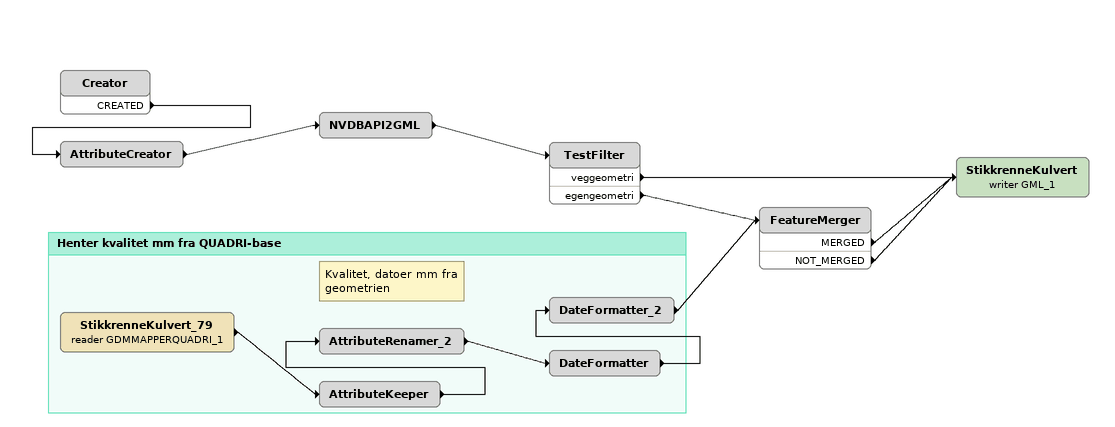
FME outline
Creator
    CREATED -> AttributeCreator
AttributeCreator
    -> NVDBAPI2GML
NVDBAPI2GML
    -> TestFilter
TestFilter
    veggeometri -> StikkrenneKulvert (writer GML_1)
    egengeometri -> FeatureMerger
FeatureMerger
    MERGED -> StikkrenneKulvert (writer GML_1)
    NOT_MERGED -> StikkrenneKulvert (writer GML_1)
StikkrenneKulvert (writer GML_1)

Bookmark: Henter kvalitet mm fra QUADRI-base
StikkrenneKulvert_79 (reader GDMMAPPERQUADRI_1)
    -> AttributeKeeper
AttributeKeeper
    -> AttributeRenamer_2
Note: Kvalitet, datoer mm fra geometrien
AttributeRenamer_2
    -> DateFormatter
DateFormatter
    -> DateFormatter_2
DateFormatter_2
    -> FeatureMerger
